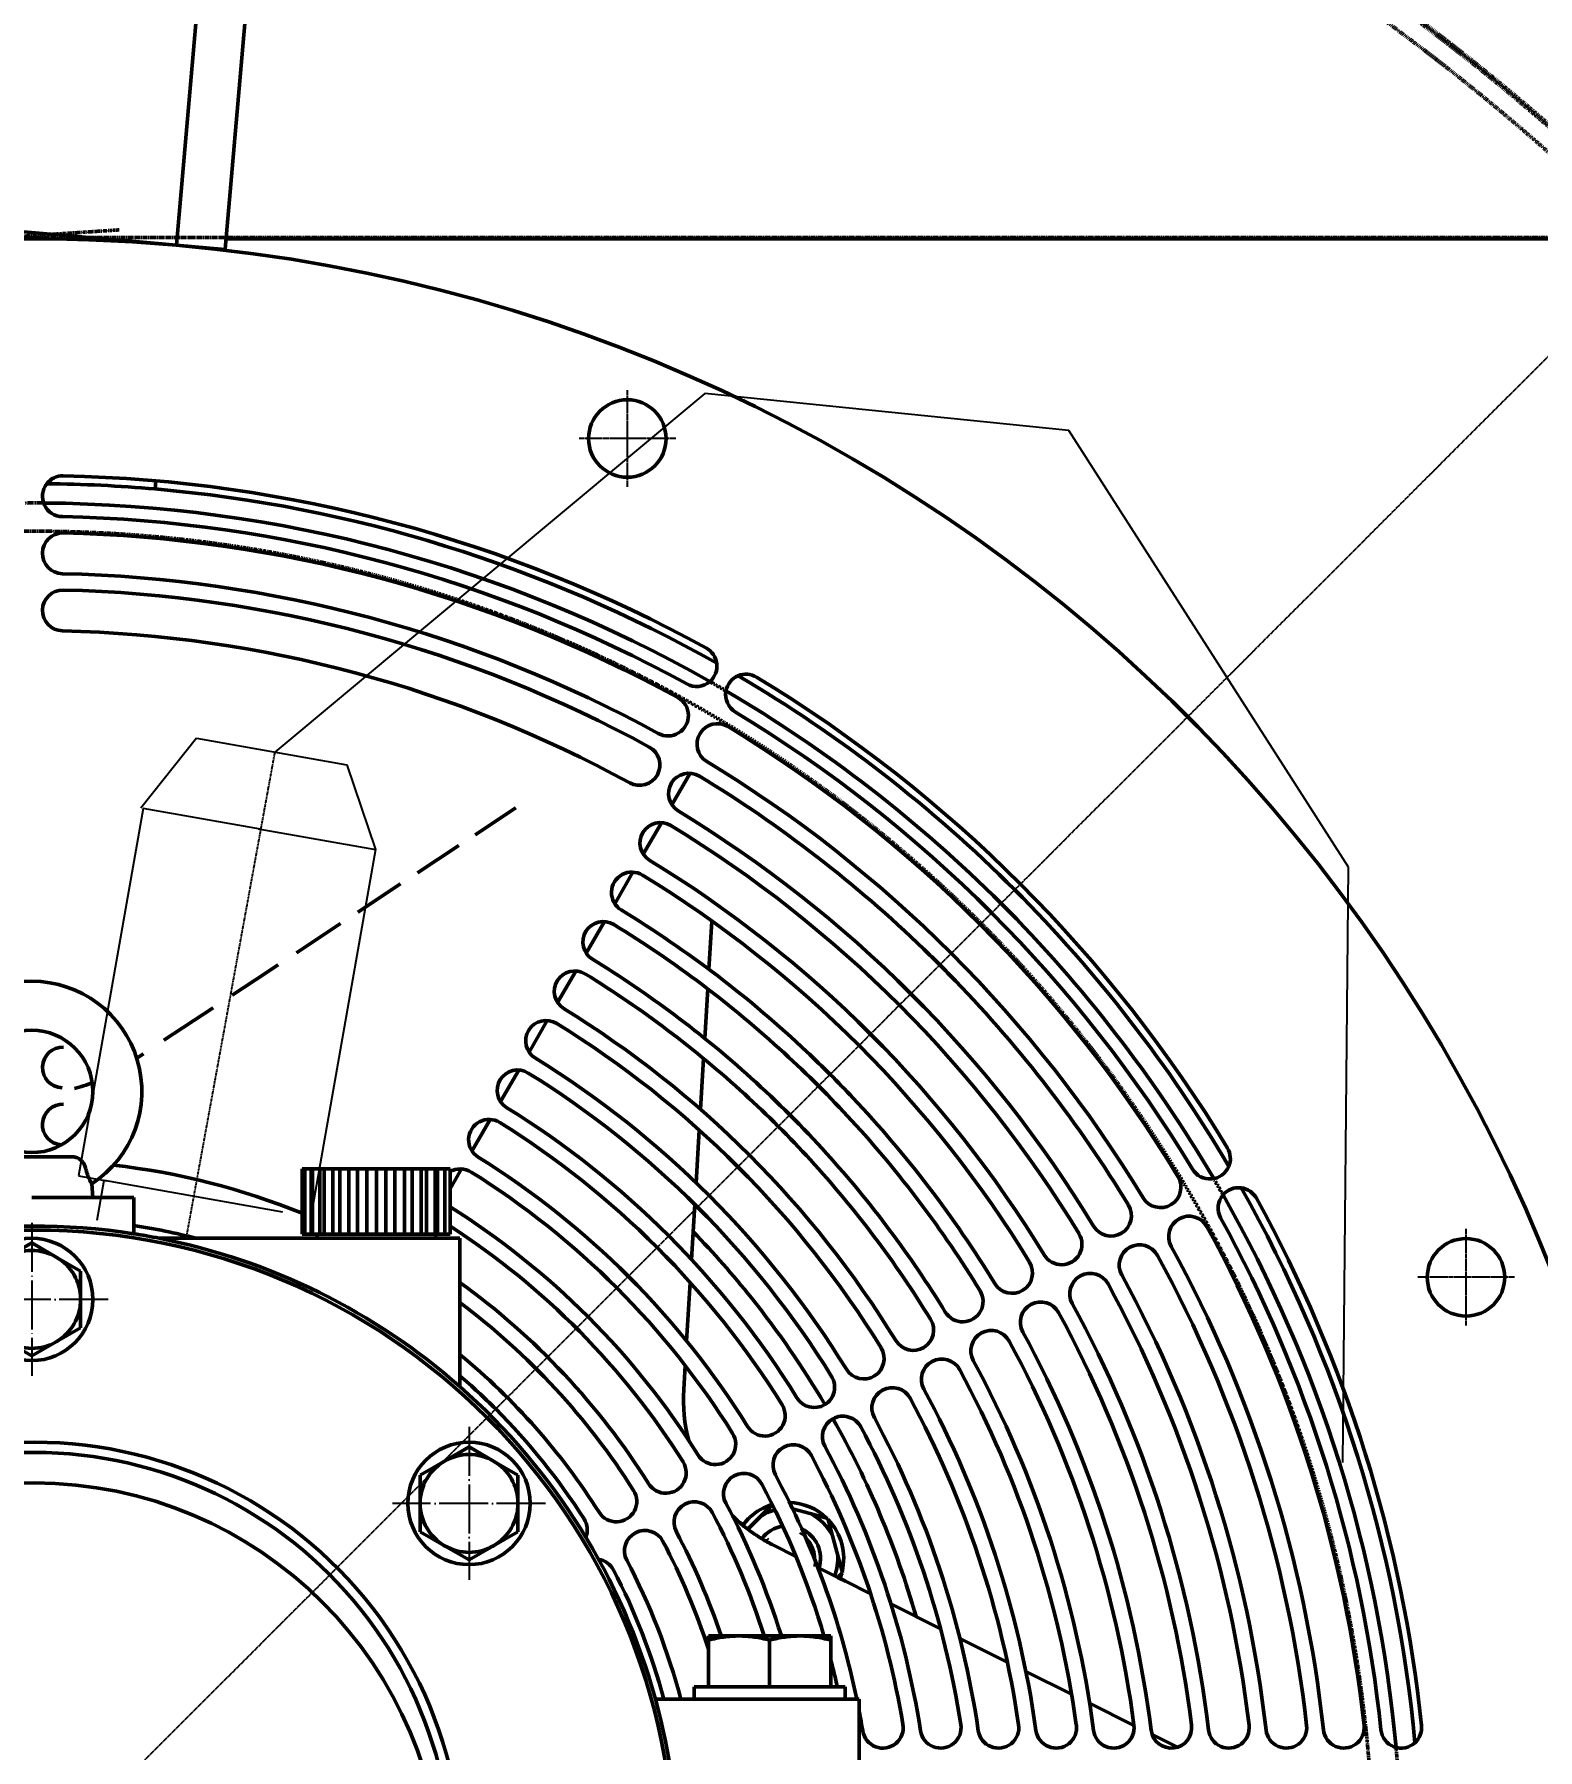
# Model space of a CAD drawing. Header units: millimetres. Extents: x -1263456 to 2767218, y -83310 to 50301.
# Drawn here: x 1090659.9 to 1091028.6, y -67500.2 to -67079.6 of the extents above; entities that cross this region are included whole.
import ezdxf

# ---------------------------------------------------------------- set-up
doc = ezdxf.new("R2010")
doc.units = ezdxf.units.MM
for name, pattern in [('AUSGEZOGEN', [0]), ('DASHDOT', [1, 0.5, -0.25, 0, -0.25]), ('DASHED', [0.75, 0.5, -0.25]), ('DOT_CENTER', [14, 12, -1, 0, -1])]:
    doc.linetypes.add(name, pattern=pattern)
doc.layers.get('0').update_dxf_attribs({"color": 255, "lineweight": 50})
doc.layers.get('Defpoints').update_dxf_attribs({"linetype": 'AUSGEZOGEN'})
for name, color, linetype, lineweight in [('1', 2, 'Continuous', 25), ('AM_0', 7, 'Continuous', 50), ('AM_5', 3, 'Continuous', 25)]:
    doc.layers.add(name, color=color, linetype=linetype, lineweight=lineweight)
doc.styles.get("Standard").update_dxf_attribs({"font": 'ISOCP.SHX', "width": 0.7})
doc.dimstyles.new('AM_ISO$0', dxfattribs={"dimtxt": 3.5, "dimasz": 3.5, "dimexe": 1, "dimexo": 1, "dimgap": 1.5, "dimtad": 1, "dimdsep": 46, "dimtxsty": 'Standard', "dimcen": 0, "dimclrd": 256, "dimclre": 256, "dimclrt": 2, "dimazin": 2, "dimtp": 0.1, "dimtm": 0.1, "dimtfac": 0.71, "dimtmove": 0, "dimatfit": 3, "dimfxl": 1, "dimlwd": -1, "dimlwe": -1, "dimarcsym": 1})
doc.dimstyles.new('AM_ISO$2', dxfattribs={"dimtxt": 3.25, "dimasz": 3.25, "dimexe": 1, "dimexo": 1, "dimgap": 1.5, "dimtad": 1, "dimdsep": 46, "dimtxsty": 'Standard', "dimcen": 0, "dimclrd": 256, "dimclre": 256, "dimclrt": 2, "dimazin": 2, "dimtp": 0.1, "dimtm": 0.1, "dimtfac": 0.71, "dimtmove": 0, "dimatfit": 3, "dimfxl": 1, "dimlwd": -1, "dimlwe": -1, "dimarcsym": 1})

# ---------------------------------------------------------------- blocks, each defined once
blk = doc.blocks.new('*D240')
at = {"layer": 'AM_5', "transparency": 16777216}
for p, q in [((1090659.94, -46860.23), (1090659.94, -49419.67)), ((1096659.94, -70454.35), (1096659.94, -49269.67)), ((1090922.44, -49344.67), (1096397.44, -49344.67))]:
    blk.add_line(p, q, dxfattribs=at)
for points in [[(1090922.44, -49300.92), (1090922.44, -49388.42), (1090659.94, -49344.67)], [(1096397.44, -49300.92), (1096397.44, -49388.42), (1096659.94, -49344.67)]]:
    blk.add_solid(points, dxfattribs=at)
at = {"layer": 'Defpoints', "color": 0, "transparency": 16777216}
for p in [(1090659.94, -46785.23), (1096659.94, -49344.67), (1096659.94, -70529.35, 93.67)]:
    blk.add_point(p, dxfattribs=at)
at = {"layer": 'AM_5', "color": 2, "transparency": 16777216, "insert": (1093659.94, -49100.92), "char_height": 262.5, "attachment_point": 5, "bg_fill": 3, "box_fill_scale": 1.1, "bg_fill_color": 256, "bg_fill_true_color": 13158600, "bg_fill_transparency": 0}
blk.add_mtext('6000', dxfattribs=at)
blk = doc.blocks.new('Coperchio_1__869', base_point=(-24094.34, 5357.5))
at = {"color": 7, "linetype": 'Continuous'}
for p, q in [((-24083.72, 5542.5), (-24091.33, 5410)), ((-23760.34, 5357.5), (-23769.72, 5542.5)), ((-24092.04, 5400), (-24091.5, 5410)), ((-24091.5, 5410), (-24091.33, 5410)), ((-24091.33, 5410), (-24089.65, 5410)), ((-24089.65, 5410), (-24088.4, 5410)), ((-24026.72, 5410), (-24061.29, 5410)), ((-23826.72, 5410), (-23794.65, 5410)), ((-23794.65, 5410), (-23793.4, 5410)), ((-23764.43, 5410), (-23766.29, 5410)), ((-23763.18, 5410), (-23764.43, 5410)), ((-23763.18, 5410), (-23762.64, 5400)), ((-24026.72, 5403.63), (-24032.09, 5400)), ((-23826.72, 5402.78), (-23822.6, 5400)), ((-24093.8, 5367.5), (-24092.04, 5400)), ((-24092.04, 5400), (-24032.09, 5400)), ((-24032.09, 5400), (-24032.09, 5367.5)), ((-23822.6, 5400), (-23822.6, 5367.5)), ((-23822.6, 5400), (-23762.64, 5400)), ((-23762.64, 5400), (-23760.88, 5367.5)), ((-24094.34, 5357.5), (-24093.8, 5367.5)), ((-24032.09, 5367.5), (-24093.8, 5367.5)), ((-24032.09, 5367.5), (-24026.72, 5363.87)), ((-23822.6, 5367.5), (-23826.72, 5364.72)), ((-23760.88, 5367.5), (-23822.6, 5367.5)), ((-23760.88, 5367.5), (-23760.34, 5357.5)), ((-24093.09, 5357.5), (-24094.34, 5357.5)), ((-24026.72, 5357.5), (-24093.09, 5357.5)), ((-23761.59, 5357.5), (-23826.72, 5357.5)), ((-23760.34, 5357.5), (-23761.59, 5357.5))]:
    blk.add_line(p, q, dxfattribs=at)
for centre, radius, start, end in [((-23926.72, 5542.5), 157, 0, 180), ((-23926.72, 5542.5), 105, 90, 197.7496), ((-23926.72, 5542.5), 102.5, 90, 192.6756), ((-23926.72, 5542.5), 105, 342.2504, 90), ((-23926.72, 5542.5), 102.5, 347.3244, 90), ((-24074.84, 5418.5), 16, 212.09, 327.91), ((-23779.84, 5418.5), 16, 212.09, 327.91)]:
    blk.add_arc(centre, radius, start, end, dxfattribs=at)
blk = doc.blocks.new('Top__870', base_point=(-24129.03, 5542.5))
at = {"color": 7, "linetype": 'Continuous'}
for p, q in [((-23927.34, 5707.5), (-23922.29, 5707.5)), ((-23922.29, 5707.5), (-23921.34, 5707.5)), ((-23921.34, 5707.5), (-23912.34, 5707.5)), ((-23912.34, 5707.5), (-23902.34, 5707.5)), ((-23902.34, 5698.61), (-23902.34, 5707.5)), ((-23896.07, 5697.5), (-23857.32, 5697.5)), ((-23857.32, 5697.5), (-23842.34, 5697.5)), ((-23842.34, 5697.5), (-23828.29, 5697.5)), ((-23822.34, 5697.5), (-23828.29, 5697.5)), ((-23822.34, 5697.5), (-23822.34, 5661.12)), ((-23774.4, 5584.5), (-23766.15, 5584.5)), ((-23766.15, 5584.5), (-23764.9, 5584.5)), ((-23746.4, 5584.5), (-23764.9, 5584.5)), ((-23729.15, 5584.5), (-23746.4, 5584.5)), ((-23727.9, 5584.5), (-23729.15, 5584.5)), ((-23727.9, 5584.5), (-23725.65, 5584.5)), ((-23725.65, 5584.5), (-23724.4, 5584.5)), ((-23724.4, 5584.5), (-23724.4, 5542.5))]:
    blk.add_line(p, q, dxfattribs=at)
for start, end in [(81.1254, 99.3337), (78.817, 81.1254), (48.6543, 78.817), (15.4158, 48.6543), (0, 15.4158)]:
    blk.add_arc((-23926.72, 5542.5), 158, start, end, dxfattribs=at)
blk = doc.blocks.new('ROSETTA_UNI6592-69be_d_16_9__880', base_point=(-23942.34, 5667.5))
at = {"color": 7, "linetype": 'Continuous'}
blk.add_circle((-23927.34, 5682.5), 15, dxfattribs=at)
at = {"layer": '1', "color": 3, "linetype": 'DOT_CENTER'}
for p, q in [((-23927.34, 5701.25), (-23927.34, 5663.75)), ((-23908.59, 5682.5), (-23946.09, 5682.5))]:
    blk.add_line(p, q, dxfattribs=at)
blk = doc.blocks.new('Golfare__881', base_point=(-23954.34, 5707.5))
at = {"color": 7, "linetype": 'Continuous'}
for p, q in [((-23937.25, 5717.5), (-23917.43, 5717.5)), ((-23942.05, 5710.86), (-23942.34, 5707.5)), ((-23912.64, 5710.86), (-23912.34, 5707.5))]:
    blk.add_line(p, q, dxfattribs=at)
blk.add_circle((-23927.34, 5733.5), 15, dxfattribs=at)
blk.add_arc((-23927.34, 5733.5), 27, 303.0027, 236.9973, dxfattribs=at)
for points in [[(-23940.53, 5714.76), (-23940.39, 5715.23), (-23940.18, 5715.67), (-23939.96, 5716.02), (-23939.61, 5716.45)], [(-23939.61, 5716.45), (-23939.1, 5716.89), (-23938.54, 5717.22), (-23938, 5717.41), (-23937.25, 5717.5)], [(-23917.43, 5717.5), (-23916.68, 5717.41), (-23916.14, 5717.22), (-23915.48, 5716.82), (-23915.08, 5716.45)], [(-23915.08, 5716.45), (-23914.72, 5716.02), (-23914.5, 5715.67), (-23914.3, 5715.23), (-23914.15, 5714.76)], [(-23942.05, 5710.86), (-23941.97, 5710.99), (-23941.9, 5711.13), (-23941.71, 5711.5), (-23941.51, 5711.91), (-23941.26, 5712.5), (-23941.01, 5713.15), (-23940.74, 5713.97), (-23940.53, 5714.76)], [(-23914.15, 5714.76), (-23913.94, 5713.97), (-23913.67, 5713.15), (-23913.43, 5712.5), (-23913.17, 5711.91), (-23912.97, 5711.5), (-23912.78, 5711.13), (-23912.71, 5710.99), (-23912.64, 5710.86)]]:
    blk.add_spline(points, degree=3, dxfattribs=at)
blk = doc.blocks.new('VITE_UNI5739_M16x45-8_8_001__882', base_point=(-23939.34, 5668.64))
at = {"color": 7, "linetype": 'Continuous'}
for p, q in [((-23927.34, 5696.36), (-23933.34, 5692.89)), ((-23921.34, 5692.89), (-23927.34, 5696.36)), ((-23933.34, 5692.89), (-23939.34, 5689.43)), ((-23915.34, 5689.43), (-23921.34, 5692.89)), ((-23939.34, 5689.43), (-23939.34, 5682.5)), ((-23915.34, 5682.5), (-23915.34, 5689.43)), ((-23939.34, 5682.5), (-23939.34, 5675.57)), ((-23915.34, 5675.57), (-23915.34, 5682.5)), ((-23939.34, 5675.57), (-23933.34, 5672.11)), ((-23921.34, 5672.11), (-23915.34, 5675.57)), ((-23933.34, 5672.11), (-23927.34, 5668.64)), ((-23927.34, 5668.64), (-23921.34, 5672.11))]:
    blk.add_line(p, q, dxfattribs=at)
for start, end in [(60, 120), (120, 180), (0, 60), (180, 240), (300, 0), (240, 300)]:
    blk.add_arc((-23927.34, 5682.5), 12, start, end, dxfattribs=at)
blk = doc.blocks.new('ROSETTA_UNI6592-69be_d_16_1__890', base_point=(-23835.1, 5617.49))
at = {"color": 7, "linetype": 'Continuous'}
blk.add_circle((-23820.1, 5632.49), 15, dxfattribs=at)
at = {"layer": '1', "color": 3, "linetype": 'DOT_CENTER'}
for p, q in [((-23820.1, 5651.24), (-23820.1, 5613.74)), ((-23801.35, 5632.49), (-23838.85, 5632.49))]:
    blk.add_line(p, q, dxfattribs=at)
blk = doc.blocks.new('VITE_UNI5739_M16x45-8_8_002__891', base_point=(-23832.1, 5618.63))
at = {"color": 7, "linetype": 'Continuous'}
for p, q in [((-23820.1, 5646.35), (-23826.1, 5642.88)), ((-23814.1, 5642.88), (-23820.1, 5646.35)), ((-23826.1, 5642.88), (-23832.1, 5639.42)), ((-23808.1, 5639.42), (-23814.1, 5642.88)), ((-23832.1, 5639.42), (-23832.1, 5632.49)), ((-23808.1, 5632.49), (-23808.1, 5639.42)), ((-23832.1, 5632.49), (-23832.1, 5625.56)), ((-23808.1, 5625.56), (-23808.1, 5632.49)), ((-23832.1, 5625.56), (-23826.1, 5622.1)), ((-23814.1, 5622.1), (-23808.1, 5625.56)), ((-23826.1, 5622.1), (-23820.1, 5618.63)), ((-23820.1, 5618.63), (-23814.1, 5622.1))]:
    blk.add_line(p, q, dxfattribs=at)
for start, end in [(60, 120), (120, 180), (360, 60), (180, 240), (300, 0), (240, 300)]:
    blk.add_arc((-23820.1, 5632.49), 12, start, end, dxfattribs=at)
blk = doc.blocks.new('Tappo__892', base_point=(-23861.01, 5697.5))
at = {"color": 7, "linetype": 'Continuous'}
for p, q in [((-23861.01, 5698.5), (-23861.01, 5714.5)), ((-23861.01, 5714.5), (-23860.38, 5714.5)), ((-23860.38, 5714.5), (-23860.37, 5714.5)), ((-23860.38, 5698.5), (-23860.38, 5714.5)), ((-23860.37, 5714.5), (-23859.76, 5714.5)), ((-23859.76, 5714.5), (-23859.44, 5714.5)), ((-23858.82, 5714.5), (-23859.44, 5714.5)), ((-23858.53, 5714.5), (-23858.82, 5714.5)), ((-23858.82, 5698.5), (-23858.82, 5714.5)), ((-23858.52, 5714.5), (-23858.53, 5714.5)), ((-23858.53, 5698.5), (-23858.53, 5714.5)), ((-23858.52, 5714.5), (-23857.89, 5714.5)), ((-23856.69, 5714.5), (-23857.89, 5714.5)), ((-23855.6, 5714.5), (-23856.69, 5714.5)), ((-23856.69, 5698.5), (-23856.69, 5714.5)), ((-23855.59, 5714.5), (-23855.6, 5714.5)), ((-23855.6, 5698.5), (-23855.6, 5714.5)), ((-23855.59, 5714.5), (-23855.22, 5714.5)), ((-23853.54, 5714.5), (-23855.22, 5714.5)), ((-23851.82, 5714.5), (-23853.54, 5714.5)), ((-23853.54, 5698.5), (-23853.54, 5714.5)), ((-23851.8, 5714.5), (-23851.82, 5714.5)), ((-23851.82, 5698.5), (-23851.82, 5714.5)), ((-23851.8, 5714.5), (-23851.63, 5714.5)), ((-23849.58, 5714.5), (-23851.63, 5714.5)), ((-23849.58, 5698.5), (-23849.58, 5714.5)), ((-23847.44, 5714.5), (-23849.58, 5714.5)), ((-23847.42, 5714.5), (-23847.44, 5714.5)), ((-23847.44, 5698.5), (-23847.44, 5714.5)), ((-23847.42, 5714.5), (-23847.38, 5714.5)), ((-23847.38, 5714.5), (-23845.13, 5714.5)), ((-23845.13, 5698.5), (-23845.13, 5714.5)), ((-23845.1, 5714.5), (-23845.13, 5714.5)), ((-23842.81, 5714.5), (-23845.1, 5714.5)), ((-23842.81, 5698.5), (-23842.81, 5714.5)), ((-23842.81, 5714.5), (-23842.8, 5714.5)), ((-23840.51, 5714.5), (-23842.8, 5714.5)), ((-23840.49, 5714.5), (-23840.51, 5714.5)), ((-23840.49, 5698.5), (-23840.49, 5714.5)), ((-23840.47, 5714.5), (-23840.49, 5714.5)), ((-23838.26, 5714.5), (-23840.47, 5714.5)), ((-23838.26, 5698.5), (-23838.26, 5714.5)), ((-23838.26, 5714.5), (-23836.1, 5714.5)), ((-23836.1, 5714.5), (-23835.94, 5714.5)), ((-23835.94, 5698.5), (-23835.94, 5714.5)), ((-23835.94, 5714.5), (-23835.92, 5714.5)), ((-23834.06, 5714.5), (-23835.92, 5714.5)), ((-23834.06, 5698.5), (-23834.06, 5714.5)), ((-23834.06, 5714.5), (-23832.18, 5714.5)), ((-23832.18, 5714.5), (-23831.82, 5714.5)), ((-23831.82, 5714.5), (-23831.81, 5714.5)), ((-23831.82, 5698.5), (-23831.82, 5714.5)), ((-23830.5, 5714.5), (-23831.81, 5714.5)), ((-23830.5, 5714.5), (-23829.05, 5714.5)), ((-23830.5, 5698.5), (-23830.5, 5714.5)), ((-23829.05, 5714.5), (-23828.43, 5714.5)), ((-23828.43, 5698.5), (-23828.43, 5714.5)), ((-23828.42, 5714.5), (-23828.43, 5714.5)), ((-23827.85, 5714.5), (-23828.42, 5714.5)), ((-23827.85, 5698.5), (-23827.85, 5714.5)), ((-23827.85, 5714.5), (-23826.94, 5714.5)), ((-23826.32, 5714.5), (-23826.94, 5714.5)), ((-23826.32, 5714.5), (-23826.02, 5714.5)), ((-23826.02, 5698.5), (-23826.02, 5714.5)), ((-23826.02, 5714.5), (-23826.01, 5714.5)), ((-23826.01, 5714.5), (-23824.76, 5714.5)), ((-23826.01, 5714.5), (-23826.01, 5714.5)), ((-23824.76, 5714.5), (-23824.76, 5714.5)), ((-23824.76, 5698.5), (-23824.76, 5714.5)), ((-23824.76, 5698.5), (-23824.76, 5714.5)), ((-23861.01, 5698.5), (-23860.38, 5698.5)), ((-23860.38, 5698.5), (-23860.37, 5698.5)), ((-23860.37, 5698.5), (-23859.76, 5698.5)), ((-23859.76, 5698.5), (-23859.44, 5698.5)), ((-23858.82, 5698.5), (-23859.44, 5698.5)), ((-23858.53, 5698.5), (-23858.82, 5698.5)), ((-23858.52, 5698.5), (-23858.53, 5698.5)), ((-23858.52, 5698.5), (-23857.89, 5698.5)), ((-23857.32, 5698.5), (-23857.89, 5698.5)), ((-23857.32, 5697.5), (-23857.32, 5698.5)), ((-23856.69, 5698.5), (-23857.32, 5698.5)), ((-23855.6, 5698.5), (-23856.69, 5698.5)), ((-23855.59, 5698.5), (-23855.6, 5698.5)), ((-23855.59, 5698.5), (-23855.22, 5698.5)), ((-23853.54, 5698.5), (-23855.22, 5698.5)), ((-23851.82, 5698.5), (-23853.54, 5698.5)), ((-23851.8, 5698.5), (-23851.82, 5698.5)), ((-23851.8, 5698.5), (-23851.63, 5698.5)), ((-23849.58, 5698.5), (-23851.63, 5698.5)), ((-23847.44, 5698.5), (-23849.58, 5698.5)), ((-23847.42, 5698.5), (-23847.44, 5698.5)), ((-23847.42, 5698.5), (-23847.38, 5698.5)), ((-23845.13, 5698.5), (-23847.38, 5698.5)), ((-23845.1, 5698.5), (-23845.13, 5698.5)), ((-23842.81, 5698.5), (-23845.1, 5698.5)), ((-23842.81, 5698.5), (-23842.8, 5698.5)), ((-23840.51, 5698.5), (-23842.8, 5698.5)), ((-23840.49, 5698.5), (-23840.51, 5698.5)), ((-23840.47, 5698.5), (-23840.49, 5698.5)), ((-23838.26, 5698.5), (-23840.47, 5698.5)), ((-23838.26, 5698.5), (-23836.1, 5698.5)), ((-23836.1, 5698.5), (-23835.94, 5698.5)), ((-23835.94, 5698.5), (-23835.92, 5698.5)), ((-23834.06, 5698.5), (-23835.92, 5698.5)), ((-23834.06, 5698.5), (-23832.18, 5698.5)), ((-23832.18, 5698.5), (-23831.82, 5698.5)), ((-23831.82, 5698.5), (-23831.81, 5698.5)), ((-23830.5, 5698.5), (-23831.81, 5698.5)), ((-23830.5, 5698.5), (-23829.05, 5698.5)), ((-23829.05, 5698.5), (-23828.43, 5698.5)), ((-23828.42, 5698.5), (-23828.43, 5698.5)), ((-23828.29, 5698.5), (-23828.42, 5698.5)), ((-23828.29, 5697.5), (-23828.29, 5698.5)), ((-23827.85, 5698.5), (-23828.29, 5698.5)), ((-23827.85, 5698.5), (-23826.94, 5698.5)), ((-23826.32, 5698.5), (-23826.94, 5698.5)), ((-23826.32, 5698.5), (-23826.02, 5698.5)), ((-23826.02, 5698.5), (-23826.01, 5698.5)), ((-23826.01, 5698.5), (-23824.76, 5698.5)), ((-23826.01, 5698.5), (-23826.01, 5698.5)), ((-23824.76, 5698.5), (-23824.76, 5698.5))]:
    blk.add_line(p, q, dxfattribs=at)
blk = doc.blocks.new('VITE_UNI5737_M20x120_2__893', base_point=(-23761.4, 5467.5))
at = {"color": 7, "linetype": 'Continuous'}
for p, q in [((-23761.4, 5600), (-23761.4, 5598.98)), ((-23753.9, 5600), (-23761.4, 5600)), ((-23761.4, 5587.5), (-23761.4, 5598.98)), ((-23738.9, 5600), (-23753.9, 5600)), ((-23746.4, 5587.5), (-23746.4, 5598.98)), ((-23732.65, 5600), (-23738.9, 5600)), ((-23731.4, 5600), (-23732.65, 5600)), ((-23731.4, 5598.98), (-23731.4, 5600)), ((-23731.4, 5587.5), (-23731.4, 5598.98)), ((-23756.4, 5469), (-23756.4, 5479.5)), ((-23736.4, 5469), (-23736.4, 5479.5)), ((-23754.9, 5467.5), (-23756.4, 5469)), ((-23737.65, 5469), (-23756.4, 5469)), ((-23739.15, 5467.5), (-23754.9, 5467.5)), ((-23737.9, 5467.5), (-23739.15, 5467.5)), ((-23737.9, 5467.5), (-23736.4, 5469)), ((-23736.4, 5469), (-23737.65, 5469))]:
    blk.add_line(p, q, dxfattribs=at)
for points in [[(-23761.4, 5598.98), (-23759.49, 5599.42), (-23757.68, 5599.73), (-23755.77, 5599.93), (-23753.9, 5600)], [(-23753.9, 5600), (-23752.03, 5599.93), (-23750.13, 5599.73), (-23748.31, 5599.42), (-23746.4, 5598.98)], [(-23746.4, 5598.98), (-23744.49, 5599.42), (-23742.68, 5599.73), (-23740.77, 5599.93), (-23738.9, 5600)], [(-23738.9, 5600), (-23737.03, 5599.93), (-23735.13, 5599.73), (-23733.31, 5599.42), (-23731.4, 5598.98)]]:
    blk.add_spline(points, degree=3, dxfattribs=at)
at = {"layer": '1', "color": 4, "linetype": 'Continuous'}
for p, q in [((-23754.9, 5467.5), (-23754.9, 5479.5)), ((-23737.9, 5467.5), (-23737.9, 5479.5))]:
    blk.add_line(p, q, dxfattribs=at)
blk = doc.blocks.new('ROSETTA_UNI6592-69be_d_20_2__894', base_point=(-23764.9, 5584.5))
at = {"color": 7, "linetype": 'Continuous'}
for p, q in [((-23762.65, 5587.5), (-23764.9, 5587.5)), ((-23764.9, 5587.5), (-23764.9, 5584.5)), ((-23761.4, 5587.5), (-23762.65, 5587.5)), ((-23757.65, 5587.5), (-23761.4, 5587.5)), ((-23756.4, 5587.5), (-23757.65, 5587.5)), ((-23747.65, 5587.5), (-23756.4, 5587.5)), ((-23746.4, 5587.5), (-23747.65, 5587.5)), ((-23737.65, 5587.5), (-23746.4, 5587.5)), ((-23736.4, 5587.5), (-23737.65, 5587.5)), ((-23732.65, 5587.5), (-23736.4, 5587.5)), ((-23731.4, 5587.5), (-23732.65, 5587.5)), ((-23729.15, 5587.5), (-23731.4, 5587.5)), ((-23727.9, 5587.5), (-23729.15, 5587.5)), ((-23727.9, 5587.5), (-23727.9, 5584.5))]:
    blk.add_line(p, q, dxfattribs=at)
blk = doc.blocks.new('Bulloneria__895', base_point=(-24125.53, 5403.5))
for name, p in [('Golfare__881', (-23954.34, 5707.5)), ('Tappo__892', (-23861.01, 5697.5)), ('ROSETTA_UNI6592-69be_d_16_9__880', (-23942.34, 5667.5)), ('VITE_UNI5739_M16x45-8_8_001__882', (-23939.34, 5668.64)), ('ROSETTA_UNI6592-69be_d_16_1__890', (-23835.1, 5617.49)), ('VITE_UNI5739_M16x45-8_8_002__891', (-23832.1, 5618.63)), ('VITE_UNI5737_M20x120_2__893', (-23761.4, 5467.5)), ('ROSETTA_UNI6592-69be_d_20_2__894', (-23764.9, 5584.5))]:
    blk.add_blockref(name, p)
blk = doc.blocks.new('p2_1__1018', base_point=(-23971.55, 5940.98))
at = {"color": 7, "linetype": 'Continuous'}
for p, q in [((-23891.77, 5941.95), (-23772.48, 7305.48)), ((-23901.82, 5941.85), (-23971.55, 5947.95)), ((-23891.85, 5940.98), (-23901.82, 5941.85)), ((-23891.85, 5941.06), (-23891.77, 5941.95)), ((-23891.85, 5940.98), (-23891.85, 5941.06))]:
    blk.add_line(p, q, dxfattribs=at)
blk = doc.blocks.new('p9__1019', base_point=(-23891.85, 5939.93))
at = {"color": 7, "linetype": 'Continuous'}
for p, q in [((-23815.76, 6673.07), (-23879.89, 5940.01)), ((-23891.85, 5940.98), (-23879.9, 5939.93)), ((-23879.89, 5940.01), (-23879.9, 5939.93))]:
    blk.add_line(p, q, dxfattribs=at)
blk = doc.blocks.new('Ang_120x80x10__1025', base_point=(-26043.72, 2607.5))
for name, p in [('p2_1__1018', (-23971.55, 5940.98)), ('p9__1019', (-23891.85, 5939.93))]:
    blk.add_blockref(name, p)
blk = doc.blocks.new('vent-lat')
at = {"color": 4, "linetype": 'DASHED'}
for p, q in [((38736.2, 87660.6), (38441, 87641.2)), ((50948.4, 87642.1), (26108.4, 87642.1))]:
    blk.add_line(p, q, dxfattribs=at)
at = {"color": 7, "linetype": 'Continuous'}
for p, q in [((47228.4, 87638.4), (38998.8, 87638.4)), ((38826.5, 87045.3), (38824.7, 87025.4)), ((38826.5, 87045.3), (38824.7, 87025.4)), ((40091.8, 86251.3), (40136.4, 86328.6)), ((39708.8, 86243.4), (39609.4, 86177.8)), ((40021.8, 86130), (40066.4, 86207.3)), ((39569.3, 86151.3), (39467.7, 86084.2)), ((39426.5, 86057), (39321.9, 85988)), ((39996.4, 86086.1), (39951.8, 86008.7)), ((39926.4, 85964.8), (39881.7, 85887.4)), ((40189.9, 85966.2), (40182.8, 85847.5)), ((39279.4, 85959.9), (39171.1, 85888.4)), ((39126.8, 85859.1), (39070.6, 85822)), ((39856.4, 85843.5), (39811.7, 85766.1)), ((39070.6, 85822), (39013.3, 85784.2)), ((40179.9, 85799.6), (40172.6, 85678.2)), ((38966.7, 85753.4), (38846, 85673.7)), ((39786.3, 85722.2), (39741.7, 85644.9)), ((38795.8, 85640.6), (38779.5, 85629.9)), ((40169.7, 85629), (40162.2, 85504.1)), ((39716.3, 85600.9), (39671.6, 85523.6)), ((39646.3, 85479.6), (39601.6, 85402.2)), ((40159.1, 85453.4), (40151.4, 85324)), ((39576.2, 85358.3), (39548, 85309.3)), ((40148.2, 85271.2), (40144.2, 85204.1)), ((40144.2, 85204.1), (40140.1, 85135.8)), ((40136.7, 85080.2), (40128.1, 84936.2)), ((40124.5, 84876.4), (40121, 84817.3)), ((40308.9, 84506.2), (40338.2, 84535.5)), ((40308.9, 84506.2), (40277.9, 84475.2)), ((40431.3, 84513.2), (40387.9, 84524.8)), ((40431.3, 84513.2), (40474.1, 84501.7)), ((40474.1, 84501.7), (40485.6, 84458.9)), ((40498.5, 84410.7), (40485.6, 84458.9)), ((40395.9, 84408.3), (40341.4, 84435.6)), ((40498.5, 84410.7), (40510, 84367.9)), ((40498.9, 84356.8), (40449.7, 84381.4)), ((40510, 84367.9), (40498.9, 84356.8)), ((40517.8, 84347.4), (40498.9, 84356.8)), ((40579.1, 84316.7), (40517.8, 84347.4)), ((40750.7, 84230.9), (40629.1, 84291.7)), ((40914.3, 84149.1), (40798.2, 84207.2)), ((41072, 84070.3), (40959.9, 84126.3)), ((41225, 83993.8), (41116.1, 84048.2)), ((41331.3, 83940.6), (41269.4, 83971.6))]:
    blk.add_line(p, q, dxfattribs=at)
at = {"color": 4, "linetype": 'DASHED'}
for radius in [5667.4, 5662.6, 3283.5]:
    blk.add_circle((38528.4, 83638.4), radius, dxfattribs=at)
at = {"color": 7, "linetype": 'Continuous'}
for centre in [(39982.6, 87149.1), (42039.1, 85092.6)]:
    blk.add_circle(centre, 95, dxfattribs=at)
at = {"color": 4, "linetype": 'DASHED'}
for radius, start, end in [(5615.2, 0, 250.7103), (3352.7, 89.6097, 90.3903), (3352.7, 59.6097, 60.3903), (3352.7, 29.6097, 30.3903), (3352.7, 5.1336, 5.1615), (3352.7, 2.7428, 5.1336)]:
    blk.add_arc((38528.4, 83638.4), radius, start, end, dxfattribs=at)
at = {"color": 7, "linetype": 'Continuous'}
for centre, radius, start, end in [((38528.4, 83638.4), 4000, 85, 109.6349), ((38528.4, 83638.4), 4000, 1.4325, 85), ((38598.4, 87007.6), 50, 88.8098, 142.2792), ((38528.4, 83638.4), 3420, 61.1902, 88.8098), ((38598.4, 87007.6), 50, 142.2792, 268.8098), ((38528.4, 83638.4), 3400, 85, 89.4869), ((38528.4, 83638.4), 3400, 60.5131, 85), ((38528.4, 83638.4), 3352.7, 60.3903, 89.6097), ((38528.4, 83638.4), 3320, 61.1902, 88.8098), ((38598.4, 86867.6), 50, 88.7582, 268.7582), ((38528.4, 83638.4), 3280, 61.2418, 88.7582), ((38528.4, 83638.4), 3180, 61.2418, 88.7582), ((38598.4, 86727.6), 50, 88.7019, 268.7019), ((38528.4, 83638.4), 3140, 61.2981, 88.7019), ((38528.4, 83638.4), 3040, 61.2981, 88.7019), ((40152.4, 86591.2), 50, 7.7208, 61.1902), ((40152.4, 86591.2), 50, 310.5956, 7.7208), ((40152.4, 86591.2), 50, 241.1902, 310.5956), ((40273.6, 86521.2), 50, 112.2792, 169.4044), ((40273.6, 86521.2), 50, 58.8098, 112.2792), ((38528.4, 83638.4), 3400, 30.5131, 59.4869), ((38528.4, 83638.4), 3420, 31.1902, 58.8098), ((40082.4, 86470), 50, 241.2418, 61.2418), ((40273.6, 86521.2), 50, 169.4044, 238.8098), ((38528.4, 83638.4), 3352.7, 30.3903, 59.6097), ((38528.4, 83638.4), 3320, 31.1902, 58.8098), ((40203.6, 86400), 50, 58.7582, 238.7582), ((38528.4, 83638.4), 3280, 31.2418, 58.7582), ((40012.4, 86348.7), 50, 241.2981, 61.2981), ((38528.4, 83638.4), 3180, 31.2418, 58.7582), ((40133.6, 86278.7), 50, 58.7019, 238.7019), ((38528.4, 83638.4), 3140, 46.0013, 58.7019), ((38528.4, 83638.4), 3040, 31.2981, 58.7019), ((40063.6, 86157.4), 50, 58.6403, 238.6403), ((38528.4, 83638.4), 3000, 31.3597, 58.6403), ((38528.4, 83638.4), 2900, 31.3597, 58.6403), ((39993.6, 86036.1), 50, 58.5726, 238.5726), ((38528.4, 83638.4), 2860, 31.4274, 58.5726), ((39923.5, 85914.9), 50, 58.4977, 238.4977), ((38528.4, 83638.4), 2760, 46.6581, 58.5726), ((38528.4, 83638.4), 2720, 47.4637, 58.4977), ((38528.4, 83638.4), 3140, 43.9987, 46.0013), ((39853.5, 85793.6), 50, 58.4145, 238.4145), ((38528.4, 83638.4), 2620, 47.8624, 58.4977), ((38528.4, 83638.4), 2580, 47.5296, 58.4145), ((38528.4, 83638.4), 3140, 31.2981, 43.9987), ((39783.5, 85672.3), 50, 58.3216, 238.3216), ((38528.4, 83638.4), 2440, 31.6784, 58.3216), ((38528.4, 83638.4), 2480, 31.5855, 58.4145), ((38598.4, 85607.1), 50, 87.9637, 267.9637), ((38528.4, 83638.4), 2340, 31.6784, 58.3216), ((38528.4, 83638.4), 2720, 42.5363, 47.4637), ((38528.4, 83638.4), 2760, 43.3419, 46.6581), ((39713.5, 85551), 50, 58.2172, 238.2172), ((38528.4, 83638.4), 2300, 31.7828, 58.2172), ((38528.4, 85943.4), 400, 284.3302, 290.832), ((38528.4, 83638.4), 2620, 42.1376, 47.8624), ((38598.4, 85467), 50, 87.8078, 265.9134), ((38528.4, 83638.4), 2200, 31.7828, 58.2172), ((38528.4, 83638.4), 2580, 42.4704, 47.5296), ((38528.4, 83638.4), 2760, 31.4274, 43.3419), ((39643.4, 85429.7), 50, 58.0988, 238.0988), ((38528.4, 83638.4), 2160, 31.9012, 58.0988), ((38528.4, 83638.4), 2720, 31.5023, 42.5363), ((38528.4, 83638.4), 2060, 31.9012, 58.0988), ((38528.4, 83638.4), 2580, 31.5855, 42.4704), ((38528.4, 83638.4), 2620, 31.5023, 42.1376), ((41411.3, 85383.6), 50, 337.7208, 31.1902), ((38528.4, 83638.4), 1740, 67.812, 83.5915), ((39573.4, 85308.4), 50, 57.9637, 120.5606), ((38528.4, 83638.4), 2020, 32.0363, 57.9637), ((41290, 85313.6), 50, 211.2418, 31.2418), ((41411.3, 85383.6), 50, 211.1902, 337.7208), ((41481.3, 85262.4), 50, 139.4044, 208.8098), ((41481.3, 85262.4), 50, 82.2792, 139.4044), ((38528.4, 83638.4), 3352.7, 5.1615, 29.6097), ((41481.3, 85262.4), 50, 28.8098, 82.2792), ((38528.4, 83638.4), 3400, 5.2843, 29.4869), ((38528.4, 83638.4), 1920, 32.0363, 57.9249), ((41168.7, 85243.6), 50, 211.2981, 31.2981), ((38528.4, 83638.4), 3420, 5.9614, 28.8098), ((38528.4, 83638.4), 1600, 75.6385, 81.2372), ((38528.4, 83638.4), 1880, 32.1922, 57.1577), ((41360, 85192.4), 50, 28.7582, 208.7582), ((38528.4, 83638.4), 3280, 6.2207, 28.7582), ((38528.4, 83638.4), 3320, 5.9614, 28.8098), ((38528.4, 83638.4), 2250, 38.6016, 44.0994), ((41047.4, 85173.6), 50, 211.3597, 31.3597), ((41238.7, 85122.3), 50, 28.7019, 208.7019), ((38528.4, 83638.4), 3180, 6.2207, 28.7582), ((40926.2, 85103.5), 50, 211.4274, 31.4274), ((38528.4, 83638.4), 3140, 6.5038, 28.7019), ((41117.4, 85052.3), 50, 28.6403, 208.6403), ((38528.4, 83638.4), 3040, 6.5038, 28.7019), ((38528.4, 83638.4), 1780, 32.1922, 54.0997), ((38528.4, 83638.4), 2250, 30.5096, 38.6016), ((40804.9, 85033.5), 50, 211.5023, 31.5023), ((38528.4, 83638.4), 3000, 6.8139, 28.6403), ((38528.4, 83638.4), 1740, 32.3739, 53.1404), ((40996.2, 84982.3), 50, 28.5726, 208.5726), ((38528.4, 83638.4), 2860, 7.1551, 28.5726), ((38528.4, 83638.4), 2900, 6.8139, 28.6403), ((40683.6, 84963.5), 50, 211.5855, 31.5855), ((40874.9, 84912.3), 50, 28.4977, 208.4977), ((38528.4, 83638.4), 2760, 7.1551, 28.5726), ((40562.3, 84893.5), 50, 211.6784, 31.6784), ((38528.4, 83638.4), 2720, 7.5324, 28.4977), ((38528.4, 83638.4), 1640, 32.3739, 50.4737), ((40753.6, 84842.3), 50, 28.4145, 208.4145), ((38528.4, 83638.4), 2620, 7.5324, 28.4977), ((38528.4, 83638.4), 1600, 45, 49.2815), ((40441, 84823.4), 50, 301.1462, 31.7828), ((38528.4, 83638.4), 2580, 7.9518, 28.4145), ((40520.2, 84793.4), 400, 176.5644, 194.6211), ((40441, 84823.4), 50, 211.7828, 301.1462), ((40632.3, 84772.2), 50, 28.3216, 208.3216), ((38528.4, 83638.4), 2440, 8.4209, 28.3216), ((38528.4, 83638.4), 2480, 7.9518, 28.4145), ((38528.4, 83638.4), 1600, 32.5884, 45), ((40319.7, 84753.4), 50, 211.9012, 31.9012), ((40511, 84702.2), 50, 118.8538, 208.2172), ((40511, 84702.2), 50, 28.2172, 118.8538), ((38528.4, 83638.4), 2250, 16.0655, 29.4904), ((38528.4, 83638.4), 2340, 8.4209, 28.3216), ((40198.4, 84683.4), 50, 212.0363, 32.0363), ((38528.4, 83638.4), 2300, 8.949, 28.2172), ((40389.7, 84632.2), 50, 28.0988, 208.0988), ((38528.4, 83638.4), 2200, 8.949, 28.2172), ((40077, 84613.3), 50, 212.1922, 32.1922), ((38528.4, 83638.4), 2160, 9.5482, 28.0988), ((38528.4, 83588.4), 1000, 0, 180), ((40268.4, 84562.1), 50, 27.9637, 207.9637), ((38528.4, 83638.4), 2020, 16.5381, 27.9637), ((38528.4, 83638.4), 2060, 11.7641, 28.0988), ((39955.7, 84543.3), 50, 212.3739, 32.3739), ((40147, 84492.1), 50, 27.8078, 207.8078), ((38528.4, 83638.4), 1920, 17.4263, 27.9637), ((40376.1, 84403.7), 137, 106.1531, 132.7271), ((40376.1, 84403.7), 137, 46.1531, 88.2779), ((39834.4, 84473.2), 50, 338.7226, 32.5884), ((38528.4, 83638.4), 1880, 17.8094, 27.8078), ((40520.2, 84793.4), 400, 225.5944, 230.4803), ((40376.1, 84403.7), 137, 137.2729, 143.7182), ((40376.1, 84403.7), 137, 135, 137.2729), ((40376.1, 84403.7), 137, 132.7271, 135), ((40376.1, 84403.7), 122.6, 104.8365, 123.2597), ((40376.1, 84403.7), 122.6, 26.7403, 63.2597), ((40376.1, 84403.7), 137, 346.1531, 43.8469), ((40025.7, 84422), 50, 27.6261, 207.6261), ((38528.4, 83638.4), 1780, 18.8465, 27.8078), ((40520.2, 84793.4), 400, 230.4803, 232.7035), ((40520.2, 84793.4), 400, 232.7035, 238.6534), ((40376.1, 84403.7), 80, 99.1293, 143.1134), ((40376.1, 84403.7), 80, 99.1293, 143.1134), ((40376.1, 84403.7), 80, 99.1293, 143.1134), ((40376.1, 84403.7), 80, 99.1293, 143.1134), ((40376.1, 84403.7), 80, 99.1293, 143.1134), ((40376.1, 84403.7), 80, 99.1293, 143.1134), ((40520.2, 84793.4), 400, 238.6534, 243.4356), ((40376.1, 84403.7), 80, 342.7457, 64.662), ((40376.1, 84403.7), 80, 342.7457, 64.662), ((40376.1, 84403.7), 80, 342.7457, 64.662), ((40376.1, 84403.7), 80, 342.7457, 64.662), ((40376.1, 84403.7), 80, 342.7457, 64.662), ((40376.1, 84403.7), 80, 342.7457, 64.662), ((38528.4, 83638.4), 1740, 18.1786, 27.6261), ((40376.1, 84403.7), 122.6, 339.4971, 3.2597), ((39904.4, 84351.9), 50, 27.4116, 81.2774), ((38528.4, 83638.4), 1600, 15.2185, 27.4116), ((38528.4, 83638.4), 1640, 14.8386, 27.6261), ((40376.1, 84403.7), 137, 338.8564, 343.8469), ((38528.4, 83638.4), 2020, 12.8719, 14.781), ((38528.4, 83638.4), 2060, 9.5482, 10.8529), ((40609.2, 83988.4), 50, 189.5482, 9.5482), ((40751, 83988.4), 50, 188.949, 8.949), ((40892.6, 83988.4), 50, 188.4209, 8.4209), ((41034.1, 83988.4), 50, 187.9518, 7.9518), ((41175.3, 83988.4), 50, 187.5324, 7.5324), ((41316.5, 83988.4), 50, 187.1551, 7.1551), ((41457.5, 83988.4), 50, 186.8139, 6.8139), ((41598.5, 83988.4), 50, 186.5038, 6.5038), ((41739.4, 83988.4), 50, 186.2207, 6.2207), ((41880.2, 83988.4), 50, 312.492, 5.9614), ((41880.2, 83988.4), 50, 185.9614, 312.492)]:
    blk.add_arc(centre, radius, start, end, dxfattribs=at)
at = {"layer": '1', "color": 3, "linetype": 'DOT_CENTER'}
for p, q in [((53702.2, 98812.1), (30180.2, 75290.2)), ((39982.6, 87267.9), (39982.6, 87030.4)), ((40101.3, 87149.1), (39863.8, 87149.1)), ((42039.1, 85211.3), (42039.1, 84973.8)), ((42157.9, 85092.6), (41920.4, 85092.6))]:
    blk.add_line(p, q, dxfattribs=at)
at = {"layer": '1', "color": 4, "linetype": 'Continuous'}
for p, q in [((40172.3, 87259.7), (39118, 86380.5)), ((41065.1, 87168.7), (40172.3, 87259.7)), ((41750.8, 86098.6), (41065.1, 87168.7)), ((38926.5, 86414.2), (38789.4, 86243)), ((38926.5, 86414.2), (39295, 86349.3)), ((39295, 86349.3), (39365.3, 86141.5)), ((38795.6, 86241.9), (38636.8, 85341.6)), ((39083.5, 86191.1), (38795.6, 86241.9)), ((39077.3, 86192.2), (39365.3, 86141.5)), ((39365.3, 86141.5), (39206.5, 85241.2)), ((41737.2, 84638.3), (41750.8, 86098.6)), ((38636.8, 85341.6), (38705.9, 85329.5)), ((38682.6, 85232.9), (38699.8, 85330.5)), ((38699.8, 85330.5), (39137.4, 85253.4))]:
    blk.add_line(p, q, dxfattribs=at)
at = {"layer": '1', "color": 2, "linetype": 'DASHDOT'}
blk.add_line((39118, 86380.5), (38901.4, 85194.3), dxfattribs=at)
at = {"layer": '1', "color": 4, "linetype": 'Continuous'}
for start, end in [(134.1134, 143.1134), (342.7457, 64.662)]:
    blk.add_arc((40376.1, 84403.7), 68, start, end, dxfattribs=at)
at = {"xscale": 10, "yscale": 10, "zscale": 10}
for name, p in [('Ang_120x80x10__1025', (17358.3, 54288.4)), ('Bulloneria__895', (36540.2, 82248.4)), ('Top__870', (36505.2, 83638.4)), ('Coperchio_1__869', (36852.1, 81788.4))]:
    blk.add_blockref(name, p, dxfattribs=at)
blk = doc.blocks.new('21112')
at = {"xscale": 0.1, "yscale": 0.1, "zscale": 0.1}
blk.add_blockref('vent-lat', (1086807.1, -76556.65, 4.58), dxfattribs=at)
blk = doc.blocks.new('*D248')
at = {"layer": 'AM_5', "transparency": 16777216}
blk.add_arc((1089659.11, -70529.72), 8624.83, 1.619313, 49.107222, dxfattribs=at)
for points in [[(1095279.16, -64040.98), (1095331.48, -63978.81), (1095118.83, -63852.94)], [(1098321.12, -70285.42), (1098239.88, -70286.56), (1098283.95, -70529.72)]]:
    blk.add_solid(points, dxfattribs=at)
at = {"layer": 'Defpoints', "color": 0, "transparency": 16777216}
for p in [(1102624.9, -54673.64, 1.67), (1094666.75, -64405.79, 0.32), (1097911.08, -68021.18), (1078370.47, -70529.72), (1117010.05, -70529.72)]:
    blk.add_point(p, dxfattribs=at)
at = {"layer": 'AM_5', "color": 2, "transparency": 16777216, "insert": (1097664.38, -66734.82), "char_height": 243.75, "attachment_point": 5, "rotation": 295.3633, "bg_fill": 3, "box_fill_scale": 1.1, "bg_fill_color": 256, "bg_fill_true_color": 13158600, "bg_fill_transparency": 0}
blk.add_mtext('50.73°', dxfattribs=at)

msp = doc.modelspace()

# ---------------------------------------------------------------- dimensions: what is measured, and where the dimension line sits
at = {"layer": 'AM_5'}
dim = msp.add_linear_dim(base=(1096659.94, -49344.67), p1=(1090659.94, -46785.23), p2=(1096659.94, -70529.35, 93.67), dimstyle='AM_ISO$0', override={"dimscale": 75, "dimdec": 0, "dimtdec": 6, "dimtfill": 1}, dxfattribs=at)
dim.commit()
dim.dimension.update_dxf_attribs({"geometry": '*D240', "text_midpoint": (1093659.94, -49100.92)})

# ---------------------------------------------------------------- next in the draw order: block references
at = {"layer": 'AM_0'}
msp.add_blockref('21112', (0, 663, -4.58), dxfattribs=at)

# ---------------------------------------------------------------- next in the draw order: dimensions: what is measured, and where the dimension line sits
at = {"layer": 'AM_5'}
dim = msp.add_angular_dim_2l(base=(1097911.08, -68021.18), line1=((1102624.9, -54673.64, 1.67), (1094666.75, -64405.79, 0.32)), line2=((1078370.47, -70529.72), (1117010.05, -70529.72)), dimstyle='AM_ISO$2', override={"dimscale": 75, "dimdec": 0, "dimpost": '', "dimadec": 2, "dimtdec": 6, "dimtfill": 1}, dxfattribs=at)
dim.commit()
dim.dimension.update_dxf_attribs({"geometry": '*D248', "text_midpoint": (1097664.38, -66734.82)})

doc.saveas('drawing.dxf')
